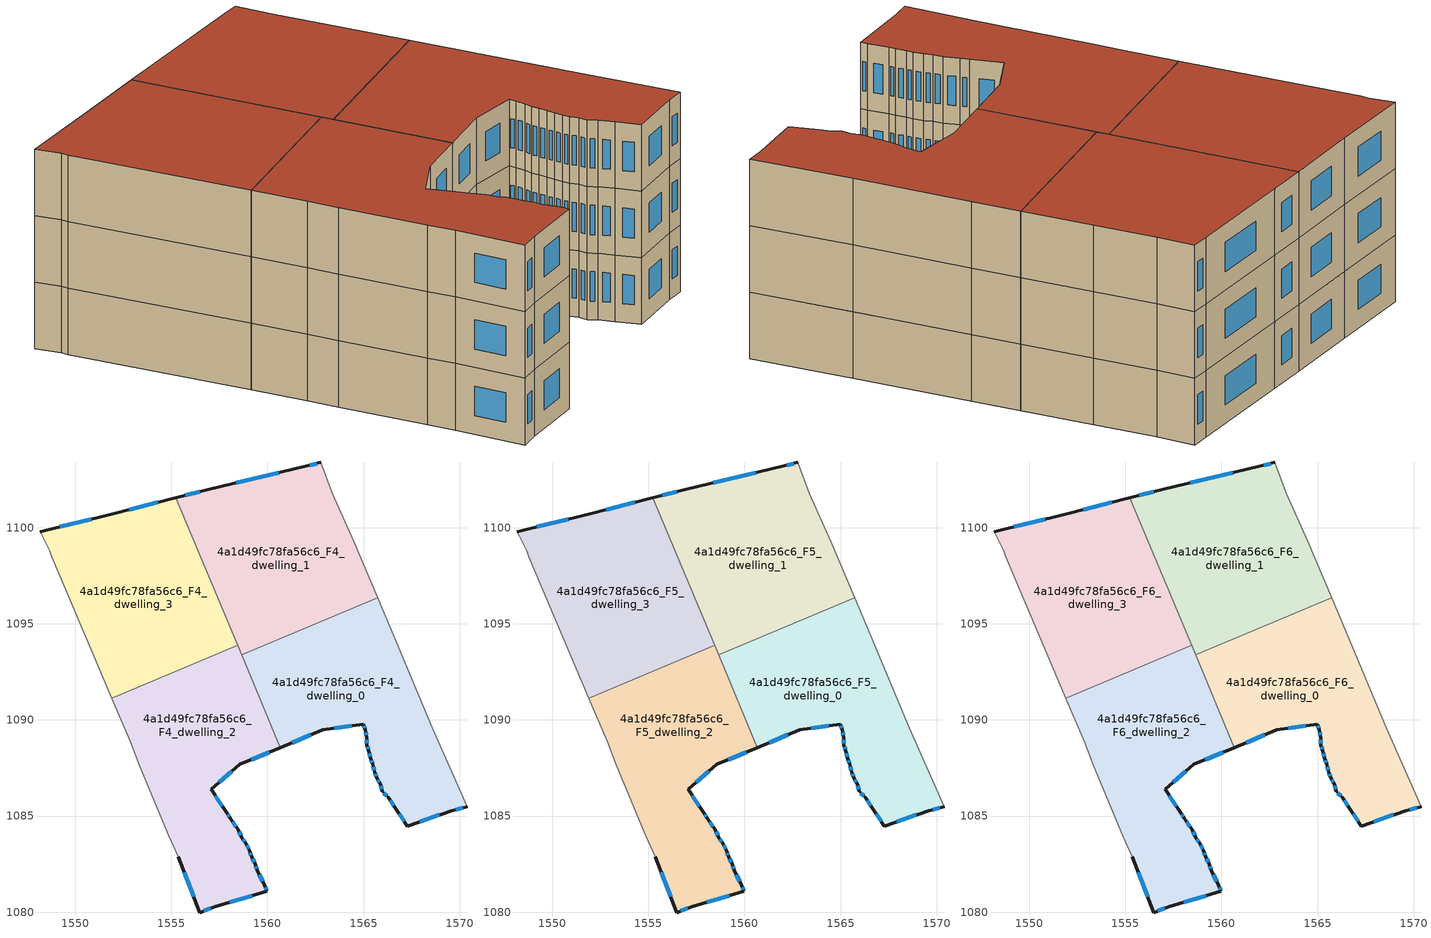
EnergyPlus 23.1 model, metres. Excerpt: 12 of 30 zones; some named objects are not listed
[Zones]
4a1d49fc78fa56c6_F4_dwelling_0
 floor to 4a1d49fc78fa56c6_F3_dwelling_0 (EU_floor_Construction): 1566.58,1094.39 1568.58,1089.59 1570.38,1085.48 1569.58,1085.28 1567.28,1084.48 1566.68,1085.38 1566.28,1085.98 1565.98,1086.28 1565.88,1086.68 1565.68,1086.99 1565.58,1087.29 1565.48,1087.68 1565.38,1087.99 1565.28,1088.38 1565.18,1088.69 1565.18,1089.09 1565.08,1089.49 1564.98,1089.79 1562.88,1089.49 1560.67,1088.57 1558.65,1093.39 1565.74,1096.36 z12
 wall outside (EU_wall_Construction): 1560.67,1088.57 1562.88,1089.49 1564.98,1089.79 1565.08,1089.49 1565.18,1089.09 1565.18,1088.69 1565.28,1088.38 1565.38,1087.99 1565.48,1087.68 1565.58,1087.29 1565.68,1086.99 1565.88,1086.68 1565.98,1086.28 1566.28,1085.98 1566.68,1085.38 1567.28,1084.48 1569.58,1085.28 1570.38,1085.48 z12:15
 wall to 4a1d49fc78fa56c6_F4_dwelling_1 (EU_wall_Construction): 1565.74,1096.36 1558.65,1093.39 z12:15
 wall adiabatic (EU_wall_Construction): 1570.38,1085.48 1568.58,1089.59 1566.58,1094.39 1565.74,1096.36 z12:15
 wall to 4a1d49fc78fa56c6_F4_dwelling_2 (EU_wall_Construction): 1558.65,1093.39 1560.67,1088.57 z12:15
 window (EU_Window_Construction): 1569.8,1085.34 1570.15,1085.43 / 1567.92,1084.71 1568.93,1085.06 / 1566.84,1085.13 1567.11,1084.73 / 1566.39,1085.82 1566.56,1085.55 / 1566.06,1086.2 1566.19,1086.07 / 1565.9,1086.57 1565.95,1086.4 / 1565.73,1086.9 1565.82,1086.77 / 1565.6,1087.2 1565.65,1087.07 / 1565.5,1087.57 1565.55,1087.4 / 1565.4,1087.9 1565.45,1087.77 / 1565.31,1088.27 1565.35,1088.1 / 1565.2,1088.6 1565.25,1088.47 / 1565.18,1088.97 1565.18,1088.8 / 1565.1,1089.37 1565.15,1089.2 / 1565.01,1089.7 1565.05,1089.57 / 1563.46,1089.57 1564.39,1089.7 / 1561.29,1088.82 1562.26,1089.23 z12.84:14.16
4a1d49fc78fa56c6_F4_dwelling_1
 floor to 4a1d49fc78fa56c6_F3_dwelling_1 (EU_floor_Construction): 1563.38,1101.8 1564.48,1099.29 1565.74,1096.36 1558.65,1093.39 1555.23,1101.55 1556.97,1102 1561.98,1103.2 1562.78,1103.4 z12
 wall outside (EU_wall_Construction): 1562.78,1103.4 1561.98,1103.2 1556.97,1102 1555.23,1101.55 z12:15
 wall adiabatic (EU_wall_Construction): 1565.74,1096.36 1564.48,1099.29 1563.38,1101.8 1562.78,1103.4 z12:15
 wall to 4a1d49fc78fa56c6_F4_dwelling_3 (EU_wall_Construction): 1555.23,1101.55 1558.45,1093.88 z12:15
 wall to 4a1d49fc78fa56c6_F4_dwelling_2 (EU_wall_Construction): 1558.45,1093.88 1558.65,1093.39 z12:15
 window (EU_Window_Construction): 1556.49,1101.87 1555.72,1101.68 / 1560.58,1102.86 1558.38,1102.33 / 1562.55,1103.34 1562.2,1103.25 z12.84:14.16
4a1d49fc78fa56c6_F4_dwelling_2
 floor to 4a1d49fc78fa56c6_F3_dwelling_2 (EU_floor_Construction): 1558.45,1093.88 1560.67,1088.57 1558.57,1087.69 1557.07,1086.39 1557.87,1085.18 1558.07,1084.88 1558.47,1084.29 1558.67,1083.88 1558.87,1083.58 1559.07,1083.18 1559.17,1082.88 1559.37,1082.48 1559.47,1082.18 1559.87,1081.38 1559.97,1081.08 1557.27,1080.28 1556.47,1079.98 1555.37,1082.88 1554.87,1083.99 1553.37,1087.59 1552.87,1088.89 1551.91,1091.14 z12
 wall outside (EU_wall_Construction): 1555.37,1082.88 1556.47,1079.98 1557.27,1080.28 1559.97,1081.08 1559.87,1081.38 1559.47,1082.18 1559.37,1082.48 1559.17,1082.88 1559.07,1083.18 1558.87,1083.58 1558.67,1083.88 1558.47,1084.29 1558.07,1084.88 1557.87,1085.18 1557.07,1086.39 1558.57,1087.69 1560.67,1088.57 z12:15
 wall adiabatic (EU_wall_Construction): 1551.91,1091.14 1552.87,1088.89 1553.37,1087.59 1554.87,1083.99 1555.37,1082.88 z12:15
 wall to 4a1d49fc78fa56c6_F4_dwelling_3 (EU_wall_Construction): 1558.45,1093.88 1551.91,1091.14 z12:15
 window (EU_Window_Construction): 1558.36,1084.45 1558.18,1084.72 / 1558.61,1084 1558.53,1084.17 / 1558.81,1083.67 1558.73,1083.8 / 1559.01,1083.3 1558.93,1083.47 / 1559.14,1082.97 1559.1,1083.1 / 1559.31,1082.6 1559.23,1082.77 / 1559.44,1082.27 1559.4,1082.4 / 1559.76,1081.61 1559.58,1081.96 / 1559.94,1081.17 1559.9,1081.3 / 1558.03,1080.51 1559.21,1080.86 / 1556.69,1080.07 1557.04,1080.2 / 1555.68,1082.07 1556.16,1080.8 / 1559.16,1087.93 1560.08,1088.32 / 1557.49,1086.75 1558.15,1087.32 / 1557.65,1085.52 1557.29,1086.05 / 1558.01,1084.97 1557.93,1085.1 z12.84:14.16
4a1d49fc78fa56c6_F4_dwelling_3
 floor to 4a1d49fc78fa56c6_F3_dwelling_3 (EU_floor_Construction): 1555.23,1101.55 1558.45,1093.88 1551.91,1091.14 1548.77,1098.5 1548.67,1098.8 1548.17,1099.8 1551.87,1100.7 z12
 wall outside (EU_wall_Construction): 1555.23,1101.55 1551.87,1100.7 1548.17,1099.8 z12:15
 wall adiabatic (EU_wall_Construction): 1548.17,1099.8 1548.67,1098.8 1548.77,1098.5 1551.91,1091.14 z12:15
 window (EU_Window_Construction): 1550.83,1100.45 1549.21,1100.05 / 1554.29,1101.31 1552.81,1100.94 z12.84:14.16
4a1d49fc78fa56c6_F5_dwelling_0
 floor to 4a1d49fc78fa56c6_F4_dwelling_0 (EU_floor_Construction): 1566.58,1094.39 1568.58,1089.59 1570.38,1085.48 1569.58,1085.28 1567.28,1084.48 1566.68,1085.38 1566.28,1085.98 1565.98,1086.28 1565.88,1086.68 1565.68,1086.99 1565.58,1087.29 1565.48,1087.68 1565.38,1087.99 1565.28,1088.38 1565.18,1088.69 1565.18,1089.09 1565.08,1089.49 1564.98,1089.79 1562.88,1089.49 1560.67,1088.57 1558.65,1093.39 1565.74,1096.36 z15
 wall outside (EU_wall_Construction): 1560.67,1088.57 1562.88,1089.49 1564.98,1089.79 1565.08,1089.49 1565.18,1089.09 1565.18,1088.69 1565.28,1088.38 1565.38,1087.99 1565.48,1087.68 1565.58,1087.29 1565.68,1086.99 1565.88,1086.68 1565.98,1086.28 1566.28,1085.98 1566.68,1085.38 1567.28,1084.48 1569.58,1085.28 1570.38,1085.48 z15:18
 wall to 4a1d49fc78fa56c6_F5_dwelling_1 (EU_wall_Construction): 1565.74,1096.36 1558.65,1093.39 z15:18
 wall adiabatic (EU_wall_Construction): 1570.38,1085.48 1568.58,1089.59 1566.58,1094.39 1565.74,1096.36 z15:18
 wall to 4a1d49fc78fa56c6_F5_dwelling_2 (EU_wall_Construction): 1558.65,1093.39 1560.67,1088.57 z15:18
 window (EU_Window_Construction): 1569.8,1085.34 1570.15,1085.43 / 1567.92,1084.71 1568.93,1085.06 / 1566.84,1085.13 1567.11,1084.73 / 1566.39,1085.82 1566.56,1085.55 / 1566.06,1086.2 1566.19,1086.07 / 1565.9,1086.57 1565.95,1086.4 / 1565.73,1086.9 1565.82,1086.77 / 1565.6,1087.2 1565.65,1087.07 / 1565.5,1087.57 1565.55,1087.4 / 1565.4,1087.9 1565.45,1087.77 / 1565.31,1088.27 1565.35,1088.1 / 1565.2,1088.6 1565.25,1088.47 / 1565.18,1088.97 1565.18,1088.8 / 1565.1,1089.37 1565.15,1089.2 / 1565.01,1089.7 1565.05,1089.57 / 1563.46,1089.57 1564.39,1089.7 / 1561.29,1088.82 1562.26,1089.23 z15.84:17.16
4a1d49fc78fa56c6_F5_dwelling_1
 floor to 4a1d49fc78fa56c6_F4_dwelling_1 (EU_floor_Construction): 1563.38,1101.8 1564.48,1099.29 1565.74,1096.36 1558.65,1093.39 1555.23,1101.55 1556.97,1102 1561.98,1103.2 1562.78,1103.4 z15
 wall outside (EU_wall_Construction): 1562.78,1103.4 1561.98,1103.2 1556.97,1102 1555.23,1101.55 z15:18
 wall adiabatic (EU_wall_Construction): 1565.74,1096.36 1564.48,1099.29 1563.38,1101.8 1562.78,1103.4 z15:18
 wall to 4a1d49fc78fa56c6_F5_dwelling_3 (EU_wall_Construction): 1555.23,1101.55 1558.45,1093.88 z15:18
 wall to 4a1d49fc78fa56c6_F5_dwelling_2 (EU_wall_Construction): 1558.45,1093.88 1558.65,1093.39 z15:18
 window (EU_Window_Construction): 1556.49,1101.87 1555.72,1101.68 / 1560.58,1102.86 1558.38,1102.33 / 1562.55,1103.34 1562.2,1103.25 z15.84:17.16
4a1d49fc78fa56c6_F5_dwelling_2
 floor to 4a1d49fc78fa56c6_F4_dwelling_2 (EU_floor_Construction): 1558.45,1093.88 1560.67,1088.57 1558.57,1087.69 1557.07,1086.39 1557.87,1085.18 1558.07,1084.88 1558.47,1084.29 1558.67,1083.88 1558.87,1083.58 1559.07,1083.18 1559.17,1082.88 1559.37,1082.48 1559.47,1082.18 1559.87,1081.38 1559.97,1081.08 1557.27,1080.28 1556.47,1079.98 1555.37,1082.88 1554.87,1083.99 1553.37,1087.59 1552.87,1088.89 1551.91,1091.14 z15
 wall outside (EU_wall_Construction): 1555.37,1082.88 1556.47,1079.98 1557.27,1080.28 1559.97,1081.08 1559.87,1081.38 1559.47,1082.18 1559.37,1082.48 1559.17,1082.88 1559.07,1083.18 1558.87,1083.58 1558.67,1083.88 1558.47,1084.29 1558.07,1084.88 1557.87,1085.18 1557.07,1086.39 1558.57,1087.69 1560.67,1088.57 z15:18
 wall adiabatic (EU_wall_Construction): 1551.91,1091.14 1552.87,1088.89 1553.37,1087.59 1554.87,1083.99 1555.37,1082.88 z15:18
 wall to 4a1d49fc78fa56c6_F5_dwelling_3 (EU_wall_Construction): 1558.45,1093.88 1551.91,1091.14 z15:18
 window (EU_Window_Construction): 1558.36,1084.45 1558.18,1084.72 / 1558.61,1084 1558.53,1084.17 / 1558.81,1083.67 1558.73,1083.8 / 1559.01,1083.3 1558.93,1083.47 / 1559.14,1082.97 1559.1,1083.1 / 1559.31,1082.6 1559.23,1082.77 / 1559.44,1082.27 1559.4,1082.4 / 1559.76,1081.61 1559.58,1081.96 / 1559.94,1081.17 1559.9,1081.3 / 1558.03,1080.51 1559.21,1080.86 / 1556.69,1080.07 1557.04,1080.2 / 1555.68,1082.07 1556.16,1080.8 / 1559.16,1087.93 1560.08,1088.32 / 1557.49,1086.75 1558.15,1087.32 / 1557.65,1085.52 1557.29,1086.05 / 1558.01,1084.97 1557.93,1085.1 z15.84:17.16
4a1d49fc78fa56c6_F5_dwelling_3
 floor to 4a1d49fc78fa56c6_F4_dwelling_3 (EU_floor_Construction): 1555.23,1101.55 1558.45,1093.88 1551.91,1091.14 1548.77,1098.5 1548.67,1098.8 1548.17,1099.8 1551.87,1100.7 z15
 wall outside (EU_wall_Construction): 1555.23,1101.55 1551.87,1100.7 1548.17,1099.8 z15:18
 wall adiabatic (EU_wall_Construction): 1548.17,1099.8 1548.67,1098.8 1548.77,1098.5 1551.91,1091.14 z15:18
 window (EU_Window_Construction): 1550.83,1100.45 1549.21,1100.05 / 1554.29,1101.31 1552.81,1100.94 z15.84:17.16
4a1d49fc78fa56c6_F6_dwelling_0
 floor to 4a1d49fc78fa56c6_F5_dwelling_0 (EU_floor_Construction): 1566.58,1094.39 1568.58,1089.59 1570.38,1085.48 1569.58,1085.28 1567.28,1084.48 1566.68,1085.38 1566.28,1085.98 1565.98,1086.28 1565.88,1086.68 1565.68,1086.99 1565.58,1087.29 1565.48,1087.68 1565.38,1087.99 1565.28,1088.38 1565.18,1088.69 1565.18,1089.09 1565.08,1089.49 1564.98,1089.79 1562.88,1089.49 1560.67,1088.57 1558.65,1093.39 1565.74,1096.36 z18
 wall outside (EU_wall_Construction): 1560.67,1088.57 1562.88,1089.49 1564.98,1089.79 1565.08,1089.49 1565.18,1089.09 1565.18,1088.69 1565.28,1088.38 1565.38,1087.99 1565.48,1087.68 1565.58,1087.29 1565.68,1086.99 1565.88,1086.68 1565.98,1086.28 1566.28,1085.98 1566.68,1085.38 1567.28,1084.48 1569.58,1085.28 1570.38,1085.48 z18:21
 wall to 4a1d49fc78fa56c6_F6_dwelling_1 (EU_wall_Construction): 1565.74,1096.36 1558.65,1093.39 z18:21
 wall adiabatic (EU_wall_Construction): 1570.38,1085.48 1568.58,1089.59 1566.58,1094.39 1565.74,1096.36 z18:21
 wall to 4a1d49fc78fa56c6_F6_dwelling_2 (EU_wall_Construction): 1558.65,1093.39 1560.67,1088.57 z18:21
 window (EU_Window_Construction): 1569.8,1085.34 1570.15,1085.43 / 1567.92,1084.71 1568.93,1085.06 / 1566.84,1085.13 1567.11,1084.73 / 1566.39,1085.82 1566.56,1085.55 / 1566.06,1086.2 1566.19,1086.07 / 1565.9,1086.57 1565.95,1086.4 / 1565.73,1086.9 1565.82,1086.77 / 1565.6,1087.2 1565.65,1087.07 / 1565.5,1087.57 1565.55,1087.4 / 1565.4,1087.9 1565.45,1087.77 / 1565.31,1088.27 1565.35,1088.1 / 1565.2,1088.6 1565.25,1088.47 / 1565.18,1088.97 1565.18,1088.8 / 1565.1,1089.37 1565.15,1089.2 / 1565.01,1089.7 1565.05,1089.57 / 1563.46,1089.57 1564.39,1089.7 / 1561.29,1088.82 1562.26,1089.23 z18.84:20.16
 roof outside (EU_roof_Construction): 1570.38,1085.48 1568.58,1089.59 1566.58,1094.39 1565.74,1096.36 1558.65,1093.39 1560.67,1088.57 1562.88,1089.49 1564.98,1089.79 1565.08,1089.49 1565.18,1089.09 1565.18,1088.69 1565.28,1088.38 1565.38,1087.99 1565.48,1087.68 1565.58,1087.29 1565.68,1086.99 1565.88,1086.68 1565.98,1086.28 1566.28,1085.98 1566.68,1085.38 1567.28,1084.48 1569.58,1085.28 z21
4a1d49fc78fa56c6_F6_dwelling_1
 floor to 4a1d49fc78fa56c6_F5_dwelling_1 (EU_floor_Construction): 1563.38,1101.8 1564.48,1099.29 1565.74,1096.36 1558.65,1093.39 1555.23,1101.55 1556.97,1102 1561.98,1103.2 1562.78,1103.4 z18
 wall outside (EU_wall_Construction): 1562.78,1103.4 1561.98,1103.2 1556.97,1102 1555.23,1101.55 z18:21
 wall adiabatic (EU_wall_Construction): 1565.74,1096.36 1564.48,1099.29 1563.38,1101.8 1562.78,1103.4 z18:21
 wall to 4a1d49fc78fa56c6_F6_dwelling_3 (EU_wall_Construction): 1555.23,1101.55 1558.45,1093.88 z18:21
 wall to 4a1d49fc78fa56c6_F6_dwelling_2 (EU_wall_Construction): 1558.45,1093.88 1558.65,1093.39 z18:21
 window (EU_Window_Construction): 1556.49,1101.87 1555.72,1101.68 / 1560.58,1102.86 1558.38,1102.33 / 1562.55,1103.34 1562.2,1103.25 z18.84:20.16
 roof outside (EU_roof_Construction): 1565.74,1096.36 1564.48,1099.29 1563.38,1101.8 1562.78,1103.4 1561.98,1103.2 1556.97,1102 1555.23,1101.55 1558.65,1093.39 z21
4a1d49fc78fa56c6_F6_dwelling_2
 floor to 4a1d49fc78fa56c6_F5_dwelling_2 (EU_floor_Construction): 1558.45,1093.88 1560.67,1088.57 1558.57,1087.69 1557.07,1086.39 1557.87,1085.18 1558.07,1084.88 1558.47,1084.29 1558.67,1083.88 1558.87,1083.58 1559.07,1083.18 1559.17,1082.88 1559.37,1082.48 1559.47,1082.18 1559.87,1081.38 1559.97,1081.08 1557.27,1080.28 1556.47,1079.98 1555.37,1082.88 1554.87,1083.99 1553.37,1087.59 1552.87,1088.89 1551.91,1091.14 z18
 wall outside (EU_wall_Construction): 1555.37,1082.88 1556.47,1079.98 1557.27,1080.28 1559.97,1081.08 1559.87,1081.38 1559.47,1082.18 1559.37,1082.48 1559.17,1082.88 1559.07,1083.18 1558.87,1083.58 1558.67,1083.88 1558.47,1084.29 1558.07,1084.88 1557.87,1085.18 1557.07,1086.39 1558.57,1087.69 1560.67,1088.57 z18:21
 wall adiabatic (EU_wall_Construction): 1551.91,1091.14 1552.87,1088.89 1553.37,1087.59 1554.87,1083.99 1555.37,1082.88 z18:21
 wall to 4a1d49fc78fa56c6_F6_dwelling_3 (EU_wall_Construction): 1558.45,1093.88 1551.91,1091.14 z18:21
 window (EU_Window_Construction): 1558.36,1084.45 1558.18,1084.72 / 1558.61,1084 1558.53,1084.17 / 1558.81,1083.67 1558.73,1083.8 / 1559.01,1083.3 1558.93,1083.47 / 1559.14,1082.97 1559.1,1083.1 / 1559.31,1082.6 1559.23,1082.77 / 1559.44,1082.27 1559.4,1082.4 / 1559.76,1081.61 1559.58,1081.96 / 1559.94,1081.17 1559.9,1081.3 / 1558.03,1080.51 1559.21,1080.86 / 1556.69,1080.07 1557.04,1080.2 / 1555.68,1082.07 1556.16,1080.8 / 1559.16,1087.93 1560.08,1088.32 / 1557.49,1086.75 1558.15,1087.32 / 1557.65,1085.52 1557.29,1086.05 / 1558.01,1084.97 1557.93,1085.1 z18.84:20.16
 roof outside (EU_roof_Construction): 1559.97,1081.08 1559.87,1081.38 1559.47,1082.18 1559.37,1082.48 1559.17,1082.88 1559.07,1083.18 1558.87,1083.58 1558.67,1083.88 1558.47,1084.29 1558.07,1084.88 1557.87,1085.18 1557.07,1086.39 1558.57,1087.69 1560.67,1088.57 1558.45,1093.88 1551.91,1091.14 1552.87,1088.89 1553.37,1087.59 1554.87,1083.99 1555.37,1082.88 1556.47,1079.98 1557.27,1080.28 z21
4a1d49fc78fa56c6_F6_dwelling_3
 floor to 4a1d49fc78fa56c6_F5_dwelling_3 (EU_floor_Construction): 1555.23,1101.55 1558.45,1093.88 1551.91,1091.14 1548.77,1098.5 1548.67,1098.8 1548.17,1099.8 1551.87,1100.7 z18
 wall outside (EU_wall_Construction): 1555.23,1101.55 1551.87,1100.7 1548.17,1099.8 z18:21
 wall adiabatic (EU_wall_Construction): 1548.17,1099.8 1548.67,1098.8 1548.77,1098.5 1551.91,1091.14 z18:21
 window (EU_Window_Construction): 1550.83,1100.45 1549.21,1100.05 / 1554.29,1101.31 1552.81,1100.94 z18.84:20.16
 roof outside (EU_roof_Construction): 1558.45,1093.88 1555.23,1101.55 1551.87,1100.7 1548.17,1099.8 1548.67,1098.8 1548.77,1098.5 1551.91,1091.14 z21
[Building]
EU S2 Campaign: North Axis=0; Terrain=City; Solar Distribution=FullExterior
[Site:Location]
Lyon-Bron: Latitude=45.75; Longitude=5; Time Zone=1; Elevation=198
[SizingPeriod:WeatherFileDays]
AnnualSizingPeriod: Begin Month=1; Begin Day of Month=1; End Month=12; End Day of Month=31; Day of Week for Start Day=Monday; Use Weather File Daylight Saving Period=No; Use Weather File Rain and Snow Indicators=No
[MATERIAL]
EU_InternalMass_Material: Roughness=MediumRough; Thickness=0.1; Conductivity=1; Density=1800; Specific Heat=900; Thermal Absorptance=0.9; Solar Absorptance=0.7; Visible Absorptance=0.7
[MATERIAL:NOMASS] Roughness=MediumRough; Thermal Absorptance=0.9; Solar Absorptance=0.7; Visible Absorptance=0.7
Name | Thermal Resistance
EU_wall_NoMass | 0.776494
EU_roof_NoMass | 0.486893
EU_floor_NoMass | 0.421597
[WINDOWMATERIAL:SIMPLEGLAZINGSYSTEM]
EU_Window_SimpleGlazing: UFactor=4.24961; Solar Heat Gain Coefficient=0.83; Visible Transmittance=0.83
[CONSTRUCTION]
EU_wall_Construction: EU_wall_NoMass
EU_roof_Construction: EU_roof_NoMass
EU_floor_Construction: EU_floor_NoMass
EU_Window_Construction: EU_Window_SimpleGlazing
EU_InternalMass_Construction: EU_InternalMass_Material
[ZONE] Type=1; Multiplier=1; Ceiling Height=autocalculate; Floor Area=autocalculate; Part of Total Floor Area=Yes
Name | Volume
4a1d49fc78fa56c6_F4_dwelling_0; 4a1d49fc78fa56c6_F5_dwelling_0; 4a1d49fc78fa56c6_F6_dwelling_0 | 189.323
4a1d49fc78fa56c6_F4_dwelling_1; 4a1d49fc78fa56c6_F5_dwelling_1; 4a1d49fc78fa56c6_F6_dwelling_1; 4a1d49fc78fa56c6_F4_dwelling_3; 4a1d49fc78fa56c6_F5_dwelling_3; 4a1d49fc78fa56c6_F6_dwelling_3 | 189.33
4a1d49fc78fa56c6_F4_dwelling_2; 4a1d49fc78fa56c6_F5_dwelling_2; 4a1d49fc78fa56c6_F6_dwelling_2 | 189.329
[INTERNALMASS] Construction=EU_InternalMass_Construction
Name | Zone or ZoneList | Surface Area
4a1d49fc78fa56c6_F4_dwelling_0_EU_InternalMass | 4a1d49fc78fa56c6_F4_dwelling_0 | 63.1072
4a1d49fc78fa56c6_F4_dwelling_1_EU_InternalMass | 4a1d49fc78fa56c6_F4_dwelling_1 | 63.1102
4a1d49fc78fa56c6_F4_dwelling_2_EU_InternalMass | 4a1d49fc78fa56c6_F4_dwelling_2 | 63.1099
4a1d49fc78fa56c6_F4_dwelling_3_EU_InternalMass | 4a1d49fc78fa56c6_F4_dwelling_3 | 63.1102
4a1d49fc78fa56c6_F5_dwelling_0_EU_InternalMass | 4a1d49fc78fa56c6_F5_dwelling_0 | 63.1072
4a1d49fc78fa56c6_F5_dwelling_1_EU_InternalMass | 4a1d49fc78fa56c6_F5_dwelling_1 | 63.1102
4a1d49fc78fa56c6_F5_dwelling_2_EU_InternalMass | 4a1d49fc78fa56c6_F5_dwelling_2 | 63.1099
4a1d49fc78fa56c6_F5_dwelling_3_EU_InternalMass | 4a1d49fc78fa56c6_F5_dwelling_3 | 63.1102
4a1d49fc78fa56c6_F6_dwelling_0_EU_InternalMass | 4a1d49fc78fa56c6_F6_dwelling_0 | 63.1072
4a1d49fc78fa56c6_F6_dwelling_1_EU_InternalMass | 4a1d49fc78fa56c6_F6_dwelling_1 | 63.1102
4a1d49fc78fa56c6_F6_dwelling_2_EU_InternalMass | 4a1d49fc78fa56c6_F6_dwelling_2 | 63.1099
4a1d49fc78fa56c6_F6_dwelling_3_EU_InternalMass | 4a1d49fc78fa56c6_F6_dwelling_3 | 63.1102
[OTHEREQUIPMENT] Fuel Type=Electricity; Design Level Calculation Method=Watts/Area; Power per Zone Floor Area=1; Fraction Latent=0; Fraction Radiant=0; Fraction Lost=0; Carbon Dioxide Generation Rate=0; EndUse Subcategory=EU_Step8_InternalGains
Name | Zone or ZoneList or Space or SpaceList | Schedule
EU_Step8_InternalGain_4a1d49fc78fa56c6_F4_dwelling_0_f000 | 4a1d49fc78fa56c6_F4_dwelling_0 | EU_Step8_GainSchedule_4a1d49fc78fa56c6_F4_dwelling_0_f000
EU_Step8_InternalGain_4a1d49fc78fa56c6_F4_dwelling_1_f000 | 4a1d49fc78fa56c6_F4_dwelling_1 | EU_Step8_GainSchedule_4a1d49fc78fa56c6_F4_dwelling_1_f000
EU_Step8_InternalGain_4a1d49fc78fa56c6_F4_dwelling_2_f000 | 4a1d49fc78fa56c6_F4_dwelling_2 | EU_Step8_GainSchedule_4a1d49fc78fa56c6_F4_dwelling_2_f000
EU_Step8_InternalGain_4a1d49fc78fa56c6_F4_dwelling_3_f000 | 4a1d49fc78fa56c6_F4_dwelling_3 | EU_Step8_GainSchedule_4a1d49fc78fa56c6_F4_dwelling_3_f000
EU_Step8_InternalGain_4a1d49fc78fa56c6_F5_dwelling_0_f000 | 4a1d49fc78fa56c6_F5_dwelling_0 | EU_Step8_GainSchedule_4a1d49fc78fa56c6_F5_dwelling_0_f000
EU_Step8_InternalGain_4a1d49fc78fa56c6_F5_dwelling_1_f000 | 4a1d49fc78fa56c6_F5_dwelling_1 | EU_Step8_GainSchedule_4a1d49fc78fa56c6_F5_dwelling_1_f000
EU_Step8_InternalGain_4a1d49fc78fa56c6_F5_dwelling_2_f000 | 4a1d49fc78fa56c6_F5_dwelling_2 | EU_Step8_GainSchedule_4a1d49fc78fa56c6_F5_dwelling_2_f000
EU_Step8_InternalGain_4a1d49fc78fa56c6_F5_dwelling_3_f000 | 4a1d49fc78fa56c6_F5_dwelling_3 | EU_Step8_GainSchedule_4a1d49fc78fa56c6_F5_dwelling_3_f000
EU_Step8_InternalGain_4a1d49fc78fa56c6_F6_dwelling_0_f000 | 4a1d49fc78fa56c6_F6_dwelling_0 | EU_Step8_GainSchedule_4a1d49fc78fa56c6_F6_dwelling_0_f000
EU_Step8_InternalGain_4a1d49fc78fa56c6_F6_dwelling_1_f000 | 4a1d49fc78fa56c6_F6_dwelling_1 | EU_Step8_GainSchedule_4a1d49fc78fa56c6_F6_dwelling_1_f000
EU_Step8_InternalGain_4a1d49fc78fa56c6_F6_dwelling_2_f000 | 4a1d49fc78fa56c6_F6_dwelling_2 | EU_Step8_GainSchedule_4a1d49fc78fa56c6_F6_dwelling_2_f000
EU_Step8_InternalGain_4a1d49fc78fa56c6_F6_dwelling_3_f000 | 4a1d49fc78fa56c6_F6_dwelling_3 | EU_Step8_GainSchedule_4a1d49fc78fa56c6_F6_dwelling_3_f000
[ZONEVENTILATION:DESIGNFLOWRATE] Schedule=EU_AlwaysOn; Design Flow Rate Calculation Method=AirChanges/Hour; Air Changes per Hour=0.693814; Ventilation Type=Natural; Fan Pressure Rise=0; Fan Total Efficiency=1; Constant Term Coefficient=1; Temperature Term Coefficient=0; Velocity Term Coefficient=0; Velocity Squared Term Coefficient=0; Minimum Indoor Temperature=-100; Maximum Indoor Temperature=100; Delta Temperature=-100; Minimum Outdoor Temperature=-100; Maximum Outdoor Temperature=100; Maximum Wind Speed=40
Name | Zone or ZoneList or Space or SpaceList
EU_ConstantAir_4a1d49fc78fa56c6_F4_dwelling_0 | 4a1d49fc78fa56c6_F4_dwelling_0
EU_ConstantAir_4a1d49fc78fa56c6_F4_dwelling_1 | 4a1d49fc78fa56c6_F4_dwelling_1
EU_ConstantAir_4a1d49fc78fa56c6_F4_dwelling_2 | 4a1d49fc78fa56c6_F4_dwelling_2
EU_ConstantAir_4a1d49fc78fa56c6_F4_dwelling_3 | 4a1d49fc78fa56c6_F4_dwelling_3
EU_ConstantAir_4a1d49fc78fa56c6_F5_dwelling_0 | 4a1d49fc78fa56c6_F5_dwelling_0
EU_ConstantAir_4a1d49fc78fa56c6_F5_dwelling_1 | 4a1d49fc78fa56c6_F5_dwelling_1
EU_ConstantAir_4a1d49fc78fa56c6_F5_dwelling_2 | 4a1d49fc78fa56c6_F5_dwelling_2
EU_ConstantAir_4a1d49fc78fa56c6_F5_dwelling_3 | 4a1d49fc78fa56c6_F5_dwelling_3
EU_ConstantAir_4a1d49fc78fa56c6_F6_dwelling_0 | 4a1d49fc78fa56c6_F6_dwelling_0
EU_ConstantAir_4a1d49fc78fa56c6_F6_dwelling_1 | 4a1d49fc78fa56c6_F6_dwelling_1
EU_ConstantAir_4a1d49fc78fa56c6_F6_dwelling_2 | 4a1d49fc78fa56c6_F6_dwelling_2
EU_ConstantAir_4a1d49fc78fa56c6_F6_dwelling_3 | 4a1d49fc78fa56c6_F6_dwelling_3
[HVACTEMPLATE:ZONE:IDEALLOADSAIRSYSTEM] System Availability Schedule=EU_AlwaysOn; Maximum Heating Supply Air Temperature=50; Minimum Cooling Supply Air Temperature=13; Maximum Heating Supply Air Humidity Ratio=0.0156; Minimum Cooling Supply Air Humidity Ratio=0.0077; Heating Limit=NoLimit; Cooling Limit=NoLimit; Heating Availability Schedule=EU_AlwaysOn; Cooling Availability Schedule=EU_CoolingOff; Dehumidification Control Type=ConstantSensibleHeatRatio; Cooling Sensible Heat Ratio=0.7; Dehumidification Setpoint=60; Humidification Control Type=None; Humidification Setpoint=30; Outdoor Air Method=None; Outdoor Air Flow Rate per Person=0.00944; Outdoor Air Flow Rate per Zone Floor Area=0; Outdoor Air Flow Rate per Zone=0; Demand Controlled Ventilation Type=None; Outdoor Air Economizer Type=NoEconomizer; Heat Recovery Type=None; Sensible Heat Recovery Effectiveness=0.7; Latent Heat Recovery Effectiveness=0.65
Name | Template Thermostat
4a1d49fc78fa56c6_F4_dwelling_0 | EU_HeatOnly_4a1d49fc78fa56c6_F4_dwelling_0
4a1d49fc78fa56c6_F4_dwelling_1 | EU_HeatOnly_4a1d49fc78fa56c6_F4_dwelling_1
4a1d49fc78fa56c6_F4_dwelling_2 | EU_HeatOnly_4a1d49fc78fa56c6_F4_dwelling_2
4a1d49fc78fa56c6_F4_dwelling_3 | EU_HeatOnly_4a1d49fc78fa56c6_F4_dwelling_3
4a1d49fc78fa56c6_F5_dwelling_0 | EU_HeatOnly_4a1d49fc78fa56c6_F5_dwelling_0
4a1d49fc78fa56c6_F5_dwelling_1 | EU_HeatOnly_4a1d49fc78fa56c6_F5_dwelling_1
4a1d49fc78fa56c6_F5_dwelling_2 | EU_HeatOnly_4a1d49fc78fa56c6_F5_dwelling_2
4a1d49fc78fa56c6_F5_dwelling_3 | EU_HeatOnly_4a1d49fc78fa56c6_F5_dwelling_3
4a1d49fc78fa56c6_F6_dwelling_0 | EU_HeatOnly_4a1d49fc78fa56c6_F6_dwelling_0
4a1d49fc78fa56c6_F6_dwelling_1 | EU_HeatOnly_4a1d49fc78fa56c6_F6_dwelling_1
4a1d49fc78fa56c6_F6_dwelling_2 | EU_HeatOnly_4a1d49fc78fa56c6_F6_dwelling_2
4a1d49fc78fa56c6_F6_dwelling_3 | EU_HeatOnly_4a1d49fc78fa56c6_F6_dwelling_3
[SIZING:ZONE] Zone Cooling Design Supply Air Temperature Input Method=SupplyAirTemperature; Zone Cooling Design Supply Air Temperature=13; Zone Heating Design Supply Air Temperature Input Method=SupplyAirTemperature; Zone Heating Design Supply Air Temperature=50; Zone Cooling Design Supply Air Humidity Ratio=0.008; Zone Heating Design Supply Air Humidity Ratio=0.008; Cooling Design Air Flow Method=DesignDay; Cooling Design Air Flow Rate=0; Cooling Minimum Air Flow per Zone Floor Area=0.000762; Cooling Minimum Air Flow=0; Cooling Minimum Air Flow Fraction=0.2; Heating Design Air Flow Method=DesignDay; Heating Design Air Flow Rate=0; Heating Maximum Air Flow per Zone Floor Area=0.002032; Heating Maximum Air Flow=0.141576; Heating Maximum Air Flow Fraction=0.3; Account for Dedicated Outdoor Air System=No; Dedicated Outdoor Air System Control Strategy=NeutralSupplyAir; Dedicated Outdoor Air Low Setpoint Temperature for Design=autosize; Dedicated Outdoor Air High Setpoint Temperature for Design=autosize; Zone Load Sizing Method=Sensible Load Only No Latent Load; Zone Latent Cooling Design Supply Air Humidity Ratio Input Method=HumidityRatioDifference; Zone Cooling Design Supply Air Humidity Ratio Difference=0.005; Zone Latent Heating Design Supply Air Humidity Ratio Input Method=HumidityRatioDifference; Zone Humidification Design Supply Air Humidity Ratio Difference=0.005
4a1d49fc78fa56c6_F4_dwelling_0; 4a1d49fc78fa56c6_F4_dwelling_1; 4a1d49fc78fa56c6_F4_dwelling_2; 4a1d49fc78fa56c6_F4_dwelling_3; 4a1d49fc78fa56c6_F5_dwelling_0; 4a1d49fc78fa56c6_F5_dwelling_1; 4a1d49fc78fa56c6_F5_dwelling_2; 4a1d49fc78fa56c6_F5_dwelling_3; 4a1d49fc78fa56c6_F6_dwelling_0; 4a1d49fc78fa56c6_F6_dwelling_1; 4a1d49fc78fa56c6_F6_dwelling_2; 4a1d49fc78fa56c6_F6_dwelling_3
[SCHEDULE:CONSTANT]
Name | Hourly Value
EU_AlwaysOn | 1
EU_CoolingOff | 0
[SCHEDULE:FILE] Column Number=1; Rows to Skip at Top=0; Number of Hours of Data=8760; Column Separator=Comma; Interpolate to Timestep=No; Minutes per Item=60; Adjust Schedule for Daylight Savings=Yes
Name | File
EU_Step8_GainSchedule_4a1d49fc78fa56c6_F4_dwelling_0_f000 | ../../schedules/4a1d49fc78fa56c6/4a1d49fc78fa56c6_F4_dwelling_0_f000_gain.csv
EU_Step8_GainSchedule_4a1d49fc78fa56c6_F4_dwelling_1_f000 | ../../schedules/4a1d49fc78fa56c6/4a1d49fc78fa56c6_F4_dwelling_1_f000_gain.csv
EU_Step8_GainSchedule_4a1d49fc78fa56c6_F4_dwelling_2_f000 | ../../schedules/4a1d49fc78fa56c6/4a1d49fc78fa56c6_F4_dwelling_2_f000_gain.csv
EU_Step8_GainSchedule_4a1d49fc78fa56c6_F4_dwelling_3_f000 | ../../schedules/4a1d49fc78fa56c6/4a1d49fc78fa56c6_F4_dwelling_3_f000_gain.csv
EU_Step8_GainSchedule_4a1d49fc78fa56c6_F5_dwelling_0_f000 | ../../schedules/4a1d49fc78fa56c6/4a1d49fc78fa56c6_F5_dwelling_0_f000_gain.csv
EU_Step8_GainSchedule_4a1d49fc78fa56c6_F5_dwelling_1_f000 | ../../schedules/4a1d49fc78fa56c6/4a1d49fc78fa56c6_F5_dwelling_1_f000_gain.csv
EU_Step8_GainSchedule_4a1d49fc78fa56c6_F5_dwelling_2_f000 | ../../schedules/4a1d49fc78fa56c6/4a1d49fc78fa56c6_F5_dwelling_2_f000_gain.csv
EU_Step8_GainSchedule_4a1d49fc78fa56c6_F5_dwelling_3_f000 | ../../schedules/4a1d49fc78fa56c6/4a1d49fc78fa56c6_F5_dwelling_3_f000_gain.csv
EU_Step8_GainSchedule_4a1d49fc78fa56c6_F6_dwelling_0_f000 | ../../schedules/4a1d49fc78fa56c6/4a1d49fc78fa56c6_F6_dwelling_0_f000_gain.csv
EU_Step8_GainSchedule_4a1d49fc78fa56c6_F6_dwelling_1_f000 | ../../schedules/4a1d49fc78fa56c6/4a1d49fc78fa56c6_F6_dwelling_1_f000_gain.csv
EU_Step8_GainSchedule_4a1d49fc78fa56c6_F6_dwelling_2_f000 | ../../schedules/4a1d49fc78fa56c6/4a1d49fc78fa56c6_F6_dwelling_2_f000_gain.csv
EU_Step8_GainSchedule_4a1d49fc78fa56c6_F6_dwelling_3_f000 | ../../schedules/4a1d49fc78fa56c6/4a1d49fc78fa56c6_F6_dwelling_3_f000_gain.csv
